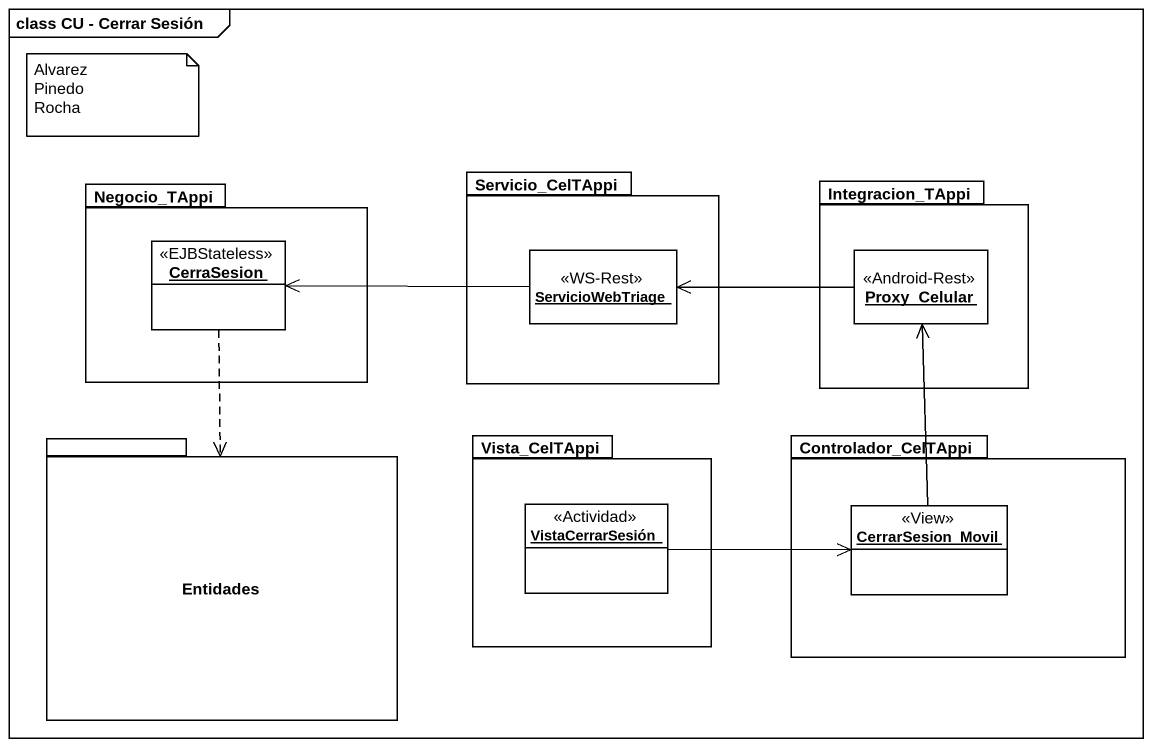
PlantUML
@startuml
mainframe class CU - Cerrar Sesión
hide circle
hide empty members
package Negocio_TAppi {
  object CerraSesion <<EJBStateless>>
}
package Servicio_CelTAppi {
  object ServicioWebTriage <<WS-Rest>>
}
package Integracion_TAppi {
  object Proxy_Celular <<Android-Rest>>
}
package Entidades {
}
package Vista_CelTAppi {
  object VistaCerrarSesión <<Actividad>>
}
package Controlador_CelTAppi {
  object CerrarSesion_Movil <<View>>
}
CerraSesion ..> Entidades
ServicioWebTriage -left-> CerraSesion
Proxy_Celular -left-> ServicioWebTriage
VistaCerrarSesión -right-> CerrarSesion_Movil
CerrarSesion_Movil -up-> Proxy_Celular
note as N1
  Alvarez
  Pinedo
  Rocha
end note
@enduml
